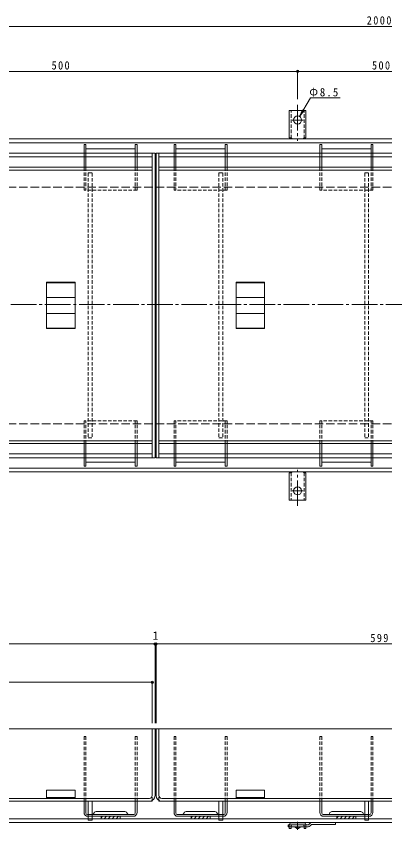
# Model space of a CAD drawing. Units: millimetres at full size, sheet at 1:3; details may follow other scales. Extents: x -1096 to 1162, y -823 to 816.
# Drawn here: x -468 to -68, y -470 to 390 of the extents above; entities that cross this region are included whole.
import ezdxf
from ezdxf.enums import TextEntityAlignment as Align

# ---------------------------------------------------------------- set-up
doc = ezdxf.new("R2010")
doc.units = ezdxf.units.MM
doc.header["$LTSCALE"] = 3
doc.header["$PDMODE"] = 32
doc.header["$PDSIZE"] = 2.4
for name, pattern in [('CHAIN1', [8, 5, -1, 1, -1]), ('CHAIN2', [12, 9, -1, 1, -1]), ('DASHED1', [1.8, 1.2, -0.6]), ('DASHED2', [3, 2, -1]), ('DASHED3', [4, 3, -1])]:
    doc.linetypes.add(name, pattern=pattern)
for name, color, linetype, lineweight in [('4-0', 7, 'CHAIN2', 9), ('4-1', 2, 'Continuous', 9), ('4-2', 3, 'Continuous', 9), ('4-3', 4, 'Continuous', 9), ('4-4', 7, 'Continuous', 9), ('4-5', 7, 'Continuous', 9), ('4-9', 5, 'Continuous', 9), ('4-A', 6, 'Continuous', 9)]:
    doc.layers.add(name, color=color, linetype=linetype, lineweight=lineweight)
doc.styles.add('ＭＳ ゴシック', font='')
doc.styles.get('ＭＳ ゴシック').set_extended_font_data('MS Gothic')

msp = doc.modelspace()

# ---------------------------------------------------------------- linework, layer by layer
at = {"layer": '4-0'}
msp.add_line((-941.66, 85.267), (-55.359, 85.267), dxfattribs=at)
at = {"layer": '4-1', "linetype": 'CHAIN2'}
for p, q in [((-170.896, 296.348), (-170.896, 258.236)), ((-170.896, 280.401), (-176.672, 280.401)), ((-170.896, 280.401), (-165.12, 280.401)), ((-170.896, -127.547), (-170.896, -89.434)), ((-170.896, -111.599), (-176.672, -111.599)), ((-170.896, -111.599), (-165.12, -111.599))]:
    msp.add_line(p, q, dxfattribs=at)
at = {"layer": '4-1'}
for p, q in [((-179.646, 261.401), (-179.646, 290.401)), ((-170.896, 290.401), (-179.646, 290.401)), ((-170.896, 290.401), (-162.146, 290.401)), ((-162.146, 261.401), (-162.146, 290.401)), ((-920.896, 260.401), (-71.396, 260.401)), ((-179.646, 261.401), (-178.396, 261.401)), ((-162.146, 261.401), (-163.396, 261.401)), ((-920.896, 256.401), (-71.396, 256.401)), ((-920.896, -87.599), (-71.396, -87.599)), ((-920.896, -91.599), (-71.396, -91.599)), ((-179.646, -92.599), (-179.646, -121.599)), ((-179.646, -92.599), (-178.396, -92.599)), ((-162.146, -92.599), (-163.396, -92.599)), ((-162.146, -92.599), (-162.146, -121.599)), ((-170.896, -121.599), (-179.646, -121.599)), ((-170.896, -121.599), (-162.146, -121.599)), ((-71.396, -363.119), (-321.396, -363.119)), ((-71.396, -462.12), (-1062.705, -462.12)), ((-391.896, -458.12), (-541.896, -458.12)), ((-253.896, -458.12), (-387.896, -458.12)), ((-99.896, -458.12), (-249.896, -458.12)), ((-71.396, -458.12), (-95.896, -458.12))]:
    msp.add_line(p, q, dxfattribs=at)
at = {"layer": '4-1', "linetype": 'DASHED1'}
for p, q in [((-177.646, 261.255), (-177.646, 290.401)), ((-164.146, 261.255), (-164.146, 290.401)), ((-177.646, -92.453), (-177.646, -121.599)), ((-164.146, -92.453), (-164.146, -121.599)), ((-391.896, -458.12), (-387.896, -458.12)), ((-253.896, -458.12), (-249.896, -458.12)), ((-99.896, -458.12), (-95.896, -458.12))]:
    msp.add_line(p, q, dxfattribs=at)
at = {"layer": '4-1', "linetype": 'DASHED3'}
for p, q in [((-920.896, 209.401), (-71.396, 209.401)), ((-920.896, -40.599), (-71.396, -40.599))]:
    msp.add_line(p, q, dxfattribs=at)
at = {"layer": '4-1'}
for centre in [(-170.896, 280.401), (-170.896, -111.599)]:
    msp.add_circle(centre, 4.25, dxfattribs=at)
for centre, start, end in [((-178.396, 259.401), 30.00051, 90), ((-163.396, 259.401), 90, 149.99949), ((-178.396, -90.599), 270, 329.99949), ((-163.396, -90.599), 210.00051, 270)]:
    msp.add_arc(centre, 2, start, end, dxfattribs=at)
at = {"layer": '4-2'}
for p, q in [((-324.396, -76.599), (-324.396, 245.401)), ((-321.396, 245.401), (-321.396, -76.599)), ((-320.396, 245.401), (-320.396, -76.599)), ((-317.396, 245.401), (-317.396, -76.599)), ((-917.396, 230.401), (-324.396, 230.401)), ((-917.396, 227.401), (-324.396, 227.401)), ((-317.396, 230.401), (-71.396, 230.401)), ((-317.396, 227.401), (-71.396, 227.401)), ((-435.896, 59.946), (-435.896, 108.855)), ((-405.896, 108.855), (-435.896, 108.855)), ((-405.896, 108.355), (-435.896, 108.355)), ((-405.896, 108.855), (-405.896, 59.946)), ((-235.896, 59.946), (-235.896, 108.855)), ((-205.896, 108.855), (-235.896, 108.855)), ((-205.896, 108.355), (-235.896, 108.355)), ((-205.896, 108.855), (-205.896, 59.946)), ((-405.896, 92.767), (-435.896, 92.767)), ((-205.896, 92.767), (-235.896, 92.767)), ((-405.896, 76.035), (-435.896, 76.035)), ((-205.896, 76.035), (-235.896, 76.035)), ((-405.896, 60.446), (-435.896, 60.446)), ((-205.896, 60.446), (-235.896, 60.446)), ((-405.896, 59.946), (-435.896, 59.946)), ((-205.896, 59.946), (-235.896, 59.946)), ((-917.396, -58.599), (-324.396, -58.599)), ((-317.396, -58.599), (-71.396, -58.599)), ((-917.396, -61.599), (-324.396, -61.599)), ((-317.396, -61.599), (-71.396, -61.599)), ((-321.396, -363.12), (-920.396, -363.12)), ((-324.396, -433.62), (-324.396, -363.12)), ((-321.396, -433.62), (-321.396, -363.12)), ((-320.396, -433.62), (-320.396, -363.12)), ((-71.396, -363.12), (-320.396, -363.12)), ((-317.396, -433.62), (-317.396, -363.12)), ((-435.896, -436.62), (-435.896, -428.12)), ((-235.896, -436.62), (-235.896, -428.12)), ((-914.396, -436.62), (-327.396, -436.62)), ((-435.896, -435.62), (-405.896, -435.62)), ((-314.396, -436.62), (-71.396, -436.62)), ((-235.896, -435.62), (-205.896, -435.62)), ((-917.396, -439.62), (-324.396, -439.62)), ((-324.396, -439.62), (-324.396, -438.816)), ((-317.396, -439.62), (-317.396, -438.816)), ((-317.396, -439.62), (-71.396, -439.62))]:
    msp.add_line(p, q, dxfattribs=at)
at = {"layer": '4-2', "linetype": 'DASHED1'}
for p, q in [((-324.396, -438.816), (-324.396, -433.62)), ((-317.396, -438.816), (-317.396, -433.62))]:
    msp.add_line(p, q, dxfattribs=at)
at = {"layer": '4-2'}
for points in [[(-405.896, -436.62), (-405.896, -428.12), (-435.896, -428.12)], [(-205.896, -436.62), (-205.896, -428.12), (-235.896, -428.12)]]:
    msp.add_lwpolyline(points, dxfattribs=at)
for centre, radius, start, end in [((-327.396, -433.62), 6, 270, 0), ((-327.396, -433.62), 3, 270, 0), ((-314.396, -433.62), 6, 180, 270), ((-314.396, -433.62), 3, 180, 270)]:
    msp.add_arc(centre, radius, start, end, dxfattribs=at)
at = {"layer": '4-3'}
for p, q in [((-394.396, 254.401), (-396.396, 254.401)), ((-396.396, 254.401), (-396.396, 245.401)), ((-394.396, 254.401), (-394.396, 245.401)), ((-394.396, 249.901), (-342.396, 249.901)), ((-340.396, 254.401), (-342.396, 254.401)), ((-342.396, 254.401), (-342.396, 245.401)), ((-340.396, 254.401), (-340.396, 245.401)), ((-299.396, 254.401), (-301.396, 254.401)), ((-301.396, 254.401), (-301.396, 245.401)), ((-299.396, 254.401), (-299.396, 245.401)), ((-299.396, 249.901), (-247.396, 249.901)), ((-245.396, 254.401), (-247.396, 254.401)), ((-247.396, 254.401), (-247.396, 245.401)), ((-245.396, 254.401), (-245.396, 245.401)), ((-145.396, 254.401), (-147.396, 254.401)), ((-147.396, 254.401), (-147.396, 245.401)), ((-145.396, 254.401), (-145.396, 245.401)), ((-145.396, 249.901), (-93.396, 249.901)), ((-91.396, 254.401), (-93.396, 254.401)), ((-93.396, 254.401), (-93.396, 245.401)), ((-91.396, 254.401), (-91.396, 245.401)), ((-396.396, 241.401), (-396.396, 230.401)), ((-394.396, 241.401), (-394.396, 230.401)), ((-342.396, 241.401), (-342.396, 230.401)), ((-340.396, 241.401), (-340.396, 230.401)), ((-301.396, 241.401), (-301.396, 230.401)), ((-299.396, 241.401), (-299.396, 230.401)), ((-247.396, 241.401), (-247.396, 230.401)), ((-245.396, 241.401), (-245.396, 230.401)), ((-147.396, 241.401), (-147.396, 230.401)), ((-145.396, 241.401), (-145.396, 230.401)), ((-93.396, 241.401), (-93.396, 230.401)), ((-91.396, 241.401), (-91.396, 230.401)), ((-396.396, -72.599), (-396.396, -61.599)), ((-394.396, -72.599), (-394.396, -61.599)), ((-342.396, -72.599), (-342.396, -61.599)), ((-340.396, -72.599), (-340.396, -61.599)), ((-301.396, -72.599), (-301.396, -61.599)), ((-299.396, -72.599), (-299.396, -61.599)), ((-247.396, -72.599), (-247.396, -61.599)), ((-245.396, -72.599), (-245.396, -61.599)), ((-147.396, -72.599), (-147.396, -61.599)), ((-145.396, -72.599), (-145.396, -61.599)), ((-93.396, -72.599), (-93.396, -61.599)), ((-91.396, -72.599), (-91.396, -61.599)), ((-396.396, -85.599), (-396.396, -76.599)), ((-394.396, -85.599), (-394.396, -76.599)), ((-342.396, -85.599), (-342.396, -76.599)), ((-340.396, -85.599), (-340.396, -76.599)), ((-301.396, -85.599), (-301.396, -76.599)), ((-299.396, -85.599), (-299.396, -76.599)), ((-247.396, -85.599), (-247.396, -76.599)), ((-245.396, -85.599), (-245.396, -76.599)), ((-147.396, -85.599), (-147.396, -76.599)), ((-145.396, -85.599), (-145.396, -76.599)), ((-93.396, -85.599), (-93.396, -76.599)), ((-91.396, -85.599), (-91.396, -76.599)), ((-394.396, -85.599), (-396.396, -85.599)), ((-394.396, -81.099), (-342.396, -81.099)), ((-340.396, -85.599), (-342.396, -85.599)), ((-299.396, -85.599), (-301.396, -85.599)), ((-299.396, -81.099), (-247.396, -81.099)), ((-245.396, -85.599), (-247.396, -85.599)), ((-145.396, -85.599), (-147.396, -85.599)), ((-145.396, -81.099), (-93.396, -81.099)), ((-91.396, -85.599), (-93.396, -85.599)), ((-396.396, -439.62), (-394.396, -439.62)), ((-396.396, -451.62), (-396.396, -439.62)), ((-394.396, -452.12), (-394.396, -439.62)), ((-342.396, -439.62), (-340.396, -439.62)), ((-342.396, -452.12), (-342.396, -439.62)), ((-340.396, -451.62), (-340.396, -439.62)), ((-301.396, -439.62), (-299.396, -439.62)), ((-301.396, -451.62), (-301.396, -439.62)), ((-299.396, -452.12), (-299.396, -439.62)), ((-247.396, -439.62), (-245.396, -439.62)), ((-247.396, -452.12), (-247.396, -439.62)), ((-245.396, -451.62), (-245.396, -439.62)), ((-147.396, -439.62), (-145.396, -439.62)), ((-147.396, -451.62), (-147.396, -439.62)), ((-145.396, -452.12), (-145.396, -439.62)), ((-93.396, -439.62), (-91.396, -439.62)), ((-93.396, -452.12), (-93.396, -439.62)), ((-91.396, -451.62), (-91.396, -439.62)), ((-391.896, -453.62), (-392.896, -453.62)), ((-392.396, -455.62), (-391.896, -455.62)), ((-343.896, -453.62), (-387.896, -453.62)), ((-387.896, -455.62), (-344.396, -455.62)), ((-353.146, -450.62), (-383.646, -450.62)), ((-376.853, -455.62), (-378.396, -457.163)), ((-372.61, -455.62), (-375.11, -458.12)), ((-368.368, -455.62), (-370.867, -458.12)), ((-364.125, -455.62), (-366.625, -458.12)), ((-359.882, -455.62), (-362.382, -458.12)), ((-358.396, -458.12), (-358.396, -455.62)), ((-253.896, -453.62), (-297.896, -453.62)), ((-297.396, -455.62), (-253.896, -455.62)), ((-258.146, -450.62), (-288.646, -450.62)), ((-281.853, -455.62), (-283.396, -457.163)), ((-277.61, -455.62), (-280.11, -458.12)), ((-273.368, -455.62), (-275.867, -458.12)), ((-269.125, -455.62), (-271.625, -458.12)), ((-264.882, -455.62), (-267.382, -458.12)), ((-263.396, -458.12), (-263.396, -455.62)), ((-248.896, -453.62), (-249.896, -453.62)), ((-249.896, -455.62), (-249.396, -455.62)), ((-99.896, -453.62), (-143.896, -453.62)), ((-143.396, -455.62), (-99.896, -455.62)), ((-104.146, -450.62), (-134.646, -450.62)), ((-127.853, -455.62), (-129.396, -457.163)), ((-123.61, -455.62), (-126.11, -458.12)), ((-119.368, -455.62), (-121.868, -458.12)), ((-115.125, -455.62), (-117.625, -458.12)), ((-110.882, -455.62), (-113.382, -458.12)), ((-109.396, -458.12), (-109.396, -455.62)), ((-94.896, -453.62), (-95.896, -453.62)), ((-95.896, -455.62), (-95.396, -455.62))]:
    msp.add_line(p, q, dxfattribs=at)
at = {"layer": '4-3', "linetype": 'DASHED1'}
for p, q in [((-396.396, 245.401), (-396.396, 241.401)), ((-394.396, 245.401), (-394.396, 241.401)), ((-342.396, 245.401), (-342.396, 241.401)), ((-340.396, 245.401), (-340.396, 241.401)), ((-301.396, 245.401), (-301.396, 241.401)), ((-299.396, 245.401), (-299.396, 241.401)), ((-247.396, 245.401), (-247.396, 241.401)), ((-245.396, 245.401), (-245.396, 241.401)), ((-147.396, 245.401), (-147.396, 241.401)), ((-145.396, 245.401), (-145.396, 241.401)), ((-93.396, 245.401), (-93.396, 241.401)), ((-91.396, 245.401), (-91.396, 241.401)), ((-396.396, 230.401), (-396.396, 206.401)), ((-394.396, 230.401), (-394.396, 206.401)), ((-342.396, 230.401), (-342.396, 206.401)), ((-340.396, 230.401), (-340.396, 206.401)), ((-301.396, 230.401), (-301.396, 206.401)), ((-299.396, 230.401), (-299.396, 206.401)), ((-247.396, 230.401), (-247.396, 206.401)), ((-245.396, 230.401), (-245.396, 206.401)), ((-147.396, 230.401), (-147.396, 206.401)), ((-145.396, 230.401), (-145.396, 206.401)), ((-93.396, 230.401), (-93.396, 206.401)), ((-91.396, 230.401), (-91.396, 206.401)), ((-340.396, 206.401), (-396.396, 206.401)), ((-245.396, 206.401), (-301.396, 206.401)), ((-91.396, 206.401), (-147.396, 206.401)), ((-340.396, -37.599), (-396.396, -37.599)), ((-396.396, -61.599), (-396.396, -37.599)), ((-394.396, -61.599), (-394.396, -37.599)), ((-342.396, -61.599), (-342.396, -37.599)), ((-340.396, -61.599), (-340.396, -37.599)), ((-245.396, -37.599), (-301.396, -37.599)), ((-301.396, -61.599), (-301.396, -37.599)), ((-299.396, -61.599), (-299.396, -37.599)), ((-247.396, -61.599), (-247.396, -37.599)), ((-245.396, -61.599), (-245.396, -37.599)), ((-91.396, -37.599), (-147.396, -37.599)), ((-147.396, -61.599), (-147.396, -37.599)), ((-145.396, -61.599), (-145.396, -37.599)), ((-93.396, -61.599), (-93.396, -37.599)), ((-91.396, -61.599), (-91.396, -37.599)), ((-396.396, -76.599), (-396.396, -72.599)), ((-394.396, -76.599), (-394.396, -72.599)), ((-342.396, -76.599), (-342.396, -72.599)), ((-340.396, -76.599), (-340.396, -72.599)), ((-301.396, -76.599), (-301.396, -72.599)), ((-299.396, -76.599), (-299.396, -72.599)), ((-247.396, -76.599), (-247.396, -72.599)), ((-245.396, -76.599), (-245.396, -72.599)), ((-147.396, -76.599), (-147.396, -72.599)), ((-145.396, -76.599), (-145.396, -72.599)), ((-93.396, -76.599), (-93.396, -72.599)), ((-91.396, -76.599), (-91.396, -72.599)), ((-396.396, -371.12), (-394.396, -371.12)), ((-396.396, -439.62), (-396.396, -371.12)), ((-394.396, -439.62), (-394.396, -371.12)), ((-342.396, -371.12), (-340.396, -371.12)), ((-342.396, -439.62), (-342.396, -371.12)), ((-340.396, -439.62), (-340.396, -371.12)), ((-301.396, -371.12), (-299.396, -371.12)), ((-301.396, -439.62), (-301.396, -371.12)), ((-299.396, -439.62), (-299.396, -371.12)), ((-247.396, -371.12), (-245.396, -371.12)), ((-247.396, -439.62), (-247.396, -371.12)), ((-245.396, -439.62), (-245.396, -371.12)), ((-147.396, -371.12), (-145.396, -371.12)), ((-147.396, -439.62), (-147.396, -371.12)), ((-145.396, -439.62), (-145.396, -371.12)), ((-93.396, -371.12), (-91.396, -371.12)), ((-93.396, -439.62), (-93.396, -371.12)), ((-91.396, -439.62), (-91.396, -371.12)), ((-391.896, -455.62), (-387.896, -455.62)), ((-253.896, -455.62), (-249.896, -455.62)), ((-99.896, -455.62), (-95.896, -455.62))]:
    msp.add_line(p, q, dxfattribs=at)
at = {"layer": '4-3'}
for points in [[(-358.396, -458.12), (-378.396, -458.12), (-378.396, -455.62)], [(-263.396, -458.12), (-283.396, -458.12), (-283.396, -455.62)], [(-109.396, -458.12), (-129.396, -458.12), (-129.396, -455.62)]]:
    msp.add_lwpolyline(points, dxfattribs=at)
for centre, radius, start, end in [((-392.396, -451.62), 4, 180, 270), ((-392.896, -452.12), 1.5, 180, 270), ((-387.519, -452.12), 1.5, 270, 345.52249), ((-383.646, -453.12), 2.5, 90, 165.52249), ((-353.146, -453.12), 2.5, 14.47751, 90), ((-349.273, -452.12), 1.5, 194.47751, 270), ((-344.396, -451.62), 4, 270, 0), ((-343.896, -452.12), 1.5, 270, 0), ((-297.396, -451.62), 4, 180, 270), ((-297.896, -452.12), 1.5, 180, 270), ((-292.519, -452.12), 1.5, 270, 345.52249), ((-288.646, -453.12), 2.5, 90, 165.52249), ((-258.146, -453.12), 2.5, 14.47751, 90), ((-254.273, -452.12), 1.5, 194.47751, 270), ((-249.396, -451.62), 4, 270, 0), ((-248.896, -452.12), 1.5, 270, 0), ((-143.396, -451.62), 4, 180, 270), ((-143.896, -452.12), 1.5, 180, 270), ((-138.519, -452.12), 1.5, 270, 345.52249), ((-134.646, -453.12), 2.5, 90, 165.52249), ((-104.146, -453.12), 2.5, 14.47751, 90), ((-100.273, -452.12), 1.5, 194.47751, 270), ((-95.396, -451.62), 4, 270, 0), ((-94.896, -452.12), 1.5, 270, 0)]:
    msp.add_arc(centre, radius, start, end, dxfattribs=at)
at = {"layer": '4-4'}
for p, q in [((-920.896, 379.417), (-71.396, 379.417)), ((-170.896, 332.721), (-170.896, 302.348)), ((-170.896, 331.821), (-71.396, 331.821)), ((-920.396, -273.397), (-321.396, -273.397)), ((-321.396, -272.497), (-321.396, -357.119)), ((-321.396, -273.397), (-320.396, -273.397)), ((-320.396, -272.497), (-320.396, -357.12)), ((-320.396, -273.397), (-71.396, -273.397)), ((-917.396, -313.98), (-324.396, -313.98)), ((-324.396, -313.08), (-324.396, -357.119))]:
    msp.add_line(p, q, dxfattribs=at)
msp.add_lwpolyline([(-920.896, 331.821), (-670.896, 331.821), (-170.896, 331.821)], dxfattribs=at)
for p in [(-170.896, 331.821), (-321.396, -273.397), (-320.396, -273.397), (-324.396, -313.98)]:
    msp.add_point(p, dxfattribs=at)
at = {"layer": '4-5'}
for p, q in [((-168.771, 284.081), (-157.297, 303.955)), ((-157.297, 303.955), (-125.87, 303.955)), ((-168.771, 284.081), (-165.901, 291.01)), ((-168.771, 284.081), (-164.205, 290.032))]:
    msp.add_line(p, q, dxfattribs=at)
at = {"layer": '4-9', "linetype": 'DASHED1', "lineweight": 5}
for p, q in [((-391.896, 224.401), (-387.896, 224.401)), ((-391.896, 224.401), (-391.896, -55.599)), ((-387.896, 224.401), (-387.896, -55.599)), ((-253.896, 224.401), (-249.896, 224.401)), ((-253.896, 224.401), (-253.896, -55.599)), ((-249.896, 224.401), (-249.896, -55.599)), ((-99.896, 224.401), (-95.896, 224.401)), ((-99.896, 224.401), (-99.896, -55.599)), ((-95.896, 224.401), (-95.896, -55.599)), ((-391.896, -55.599), (-387.896, -55.599)), ((-253.896, -55.599), (-249.896, -55.599)), ((-99.896, -55.599), (-95.896, -55.599))]:
    msp.add_line(p, q, dxfattribs=at)
at = {"layer": '4-9', "lineweight": 5}
for p, q in [((-391.896, -459.619), (-391.896, -439.619)), ((-387.896, -459.619), (-387.896, -439.619)), ((-253.896, -459.619), (-253.896, -439.619)), ((-249.896, -459.619), (-249.896, -439.619)), ((-99.896, -459.619), (-99.896, -439.619)), ((-95.896, -459.619), (-95.896, -439.619)), ((-391.896, -453.619), (-387.896, -453.619)), ((-253.896, -453.619), (-249.896, -453.619)), ((-99.896, -453.619), (-95.896, -453.619)), ((-387.896, -459.619), (-391.896, -459.619)), ((-249.896, -459.619), (-253.896, -459.619)), ((-95.896, -459.619), (-99.896, -459.619))]:
    msp.add_line(p, q, dxfattribs=at)
at = {"layer": '4-9', "color": 4}
for p, q in [((-164.146, -462.619), (-177.646, -462.619)), ((-179.646, -466.62), (-179.646, -468.419)), ((-177.646, -468.419), (-179.646, -468.419)), ((-177.646, -466.62), (-177.646, -468.419)), ((-164.146, -466.62), (-164.146, -468.419)), ((-162.146, -468.419), (-164.146, -468.419)), ((-162.146, -466.62), (-162.146, -468.419))]:
    msp.add_line(p, q, dxfattribs=at)
at = {"layer": '4-9', "color": 4, "linetype": 'CHAIN1'}
msp.add_line((-170.896, -461.523), (-170.896, -469.808), dxfattribs=at)
at = {"layer": '4-9', "color": 3}
for p, q in [((-157.775, -462.998), (-159.396, -464.62)), ((-157.689, -465.741), (-156.068, -464.12)), ((-156.068, -464.12), (-130.896, -464.12)), ((-155.654, -462.12), (-130.896, -462.12)), ((-130.896, -462.12), (-130.896, -464.12)), ((-180.896, -464.62), (-180.896, -466.62)), ((-180.896, -464.62), (-159.396, -464.62)), ((-159.81, -466.62), (-180.896, -466.62))]:
    msp.add_line(p, q, dxfattribs=at)
at = {"layer": '4-9', "color": 4, "linetype": 'DASHED2'}
for p, q in [((-179.646, -466.62), (-179.646, -464.619)), ((-177.646, -466.62), (-177.646, -465.619)), ((-164.146, -466.62), (-164.146, -465.619)), ((-162.146, -466.62), (-162.146, -464.619))]:
    msp.add_line(p, q, dxfattribs=at)
at = {"layer": '4-9', "color": 2}
for p, q in [((-173.646, -467.119), (-173.646, -466.62)), ((-171.896, -468.619), (-173.646, -467.119)), ((-168.146, -467.119), (-173.646, -467.119)), ((-169.896, -468.619), (-171.896, -468.619)), ((-168.146, -467.119), (-169.896, -468.619)), ((-168.146, -467.119), (-168.146, -466.62))]:
    msp.add_line(p, q, dxfattribs=at)
at = {"layer": '4-9', "color": 4}
for centre, start, end in [((-177.646, -464.619), 90, 180), ((-164.146, -464.619), 0, 90)]:
    msp.add_arc(centre, 2, start, end, dxfattribs=at)
at = {"layer": '4-9', "color": 3}
for centre, start, end in [((-155.654, -465.12), 90, 134.99996), ((-159.81, -463.62), 270, 314.99996)]:
    msp.add_arc(centre, 3, start, end, dxfattribs=at)
at = {"layer": '4-9', "color": 4, "linetype": 'DASHED2'}
for centre, start, end in [((-176.646, -465.619), 90, 180), ((-165.146, -465.619), 0, 90)]:
    msp.add_arc(centre, 1, start, end, dxfattribs=at)
at = {"layer": '4-A'}
for p, q in [((-920.396, 245.401), (-321.396, 245.401)), ((-917.396, 241.401), (-324.396, 241.401)), ((-320.396, 245.401), (-71.396, 245.401)), ((-317.396, 241.401), (-71.396, 241.401)), ((-920.396, -76.599), (-321.396, -76.599)), ((-917.396, -72.599), (-324.396, -72.599)), ((-320.396, -76.599), (-71.396, -76.599)), ((-317.396, -72.599), (-71.396, -72.599))]:
    msp.add_line(p, q, dxfattribs=at)

# ---------------------------------------------------------------- texts
at = {"layer": '4-4', "color": 2, "style": 'ＭＳ ゴシック'}
msp.add_text('1', height=8.798, dxfattribs=at).set_placement((-323.896, -271.597), align=Align.BOTTOM_LEFT)
at = {"layer": '4-4', "color": 2, "char_height": 8.798, "attachment_point": 7, "style": 'ＭＳ ゴシック'}
for s, insert in [('\\T1.28;\\W0.9;2000', (-97.936, 381.217)), ('\\T1.27;\\W0.9;500', (-430.646, 333.621)), ('\\T1.27;\\W0.9;500', (-92.367, 333.621)), ('\\T1.27;\\W0.9;599', (-94.143, -271.597))]:
    msp.add_mtext(s, dxfattribs=dict(at, insert=insert))
at = {"layer": '4-5', "color": 2, "insert": (-158.49, 305.1), "char_height": 8.798, "attachment_point": 7, "style": 'ＭＳ ゴシック'}
msp.add_mtext('\\T1.21;\\W0.95;Φ8.5', dxfattribs=at)

doc.saveas('drawing.dxf')
